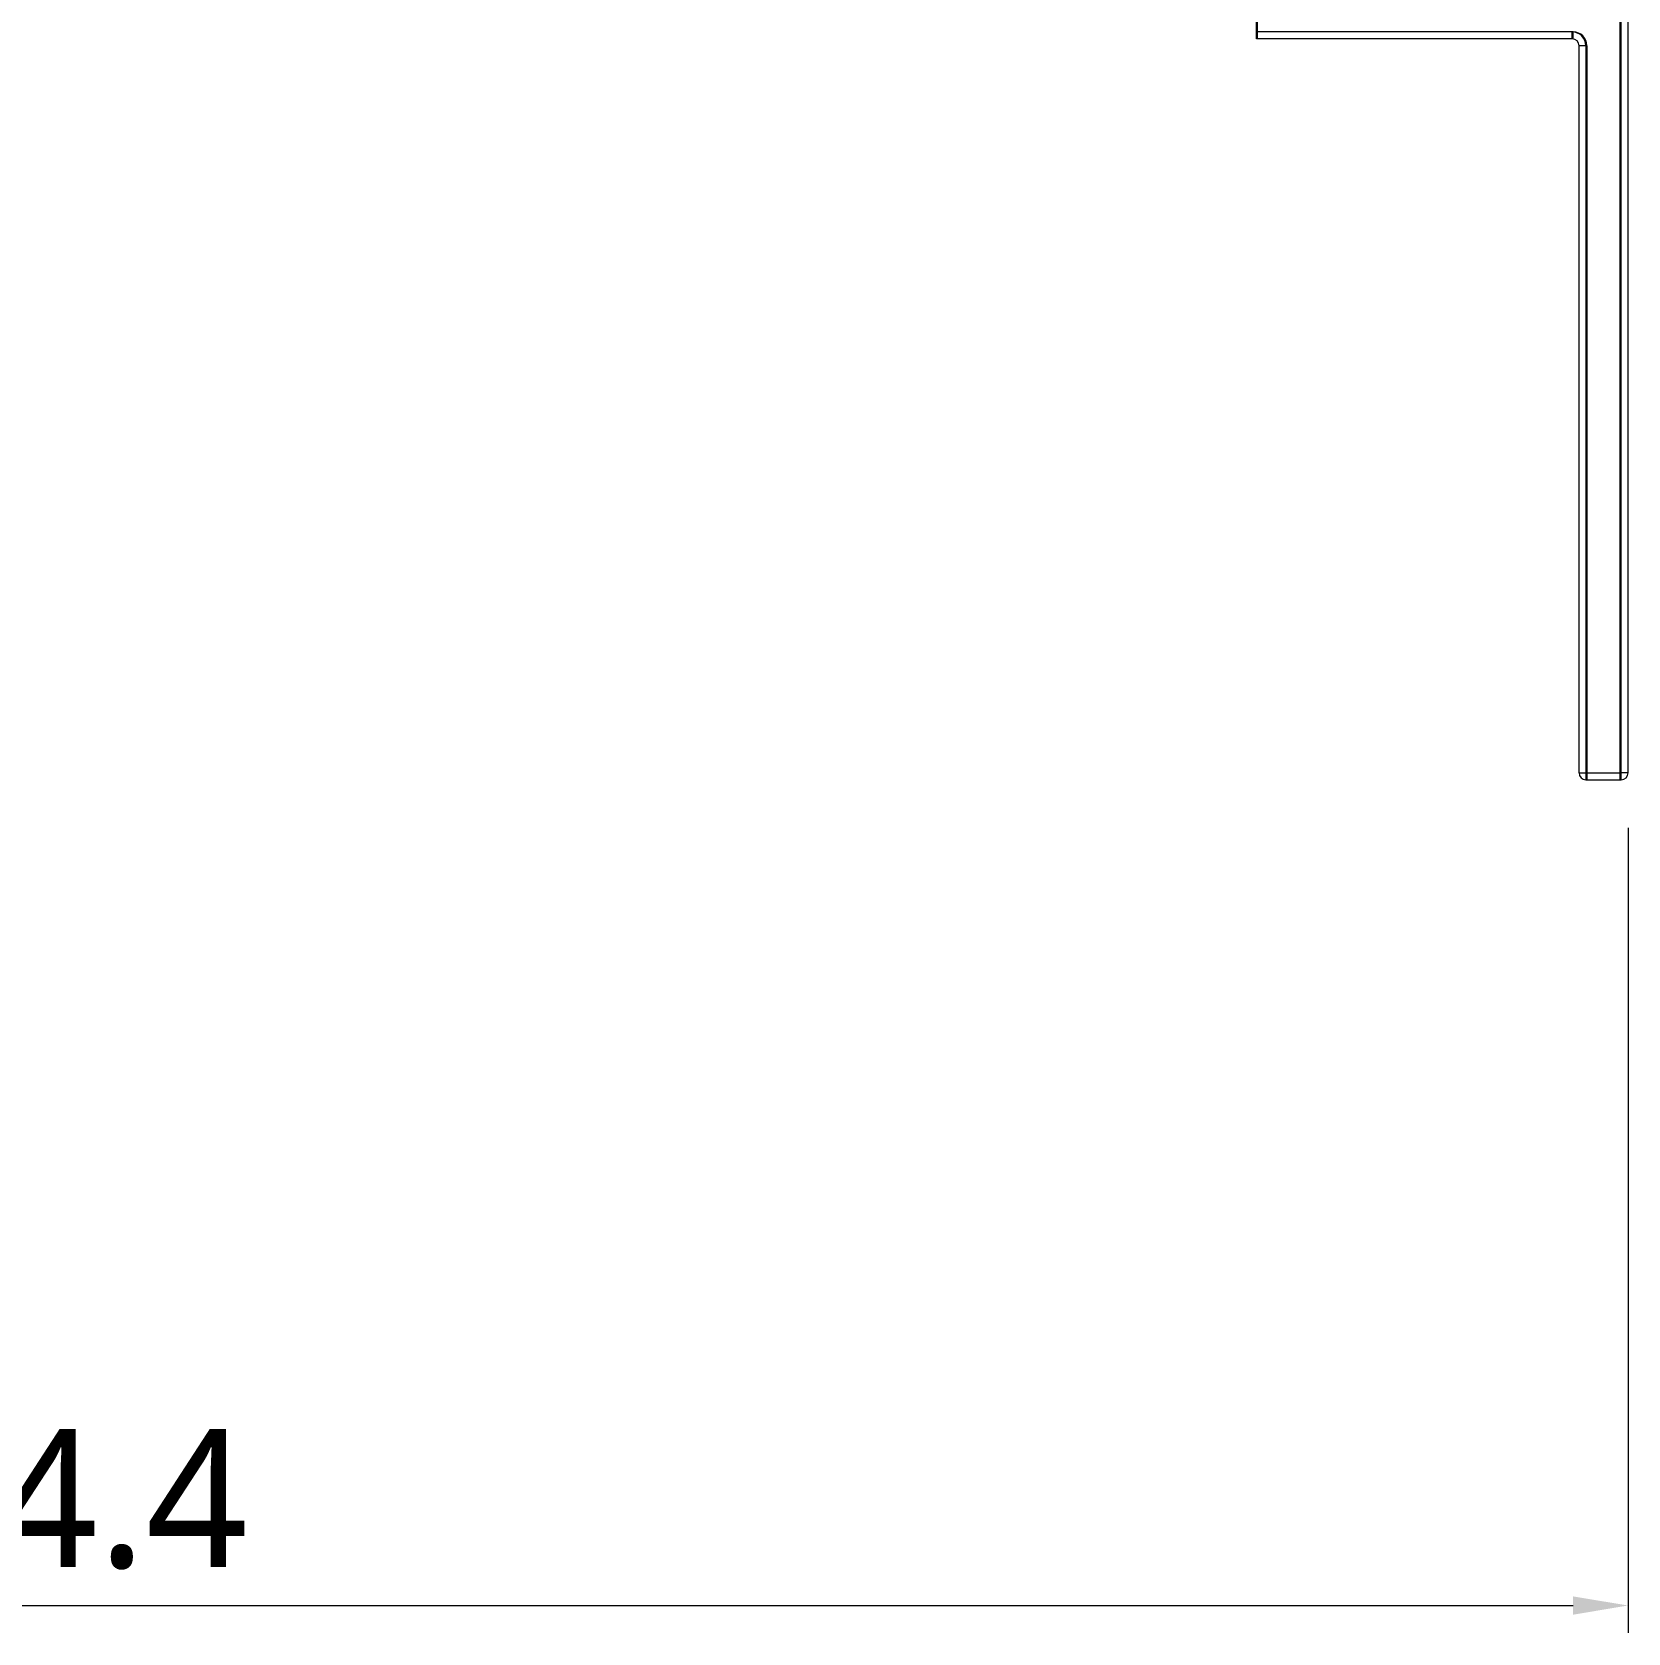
# Model space of a CAD drawing. Extents: x 4035 to 5163, y 0 to 827.
# Drawn here: x 4329.4 to 4445.8, y 504.8 to 621.5 of the extents above; entities that cross this region are included whole.
import ezdxf

# ---------------------------------------------------------------- set-up
doc = ezdxf.new("R2010")
doc.units = 0
doc.header["$LTSCALE"] = 30
doc.header["$MEASUREMENT"] = 0
doc.header["$PDMODE"] = 3
doc.header["$PDSIZE"] = -10
doc.layers.get('0').update_dxf_attribs({"linetype": 'CONTINUOUS'})
doc.layers.get('DEFPOINTS').update_dxf_attribs({"linetype": 'CONTINUOUS'})
doc.layers.add('1', color=7, linetype='CONTINUOUS')
doc.styles.add('Daelim Dimension', font='NanumGothic.ttf')
doc.dimstyles.new('DEFAULT', dxfattribs={"dimscale": 2, "dimtxt": 2, "dimasz": 2, "dimexe": 0, "dimexo": 2, "dimgap": 1, "dimtad": 1, "dimdec": 1, "dimzin": 9, "dimdsep": 46, "dimtxsty": 'Daelim Dimension', "dimcen": 0.5, "dimclrd": 252, "dimclre": 252, "dimclrt": 3, "dimadec": 1, "dimazin": 0, "dimtfac": 1, "dimtdec": 1, "dimtix": 1, "dimtmove": 0, "dimatfit": 3, "dimfxl": 1, "dimtolj": 1, "dimtzin": 1, "dimlwd": 9, "dimlwe": 9, "dimarcsym": 0})

# ---------------------------------------------------------------- blocks, each defined once
blk = doc.blocks.new('*D11')
at = {"color": 5, "lineweight": 9, "ltscale": 0.5, "transparency": 16777216}
for p, q in [((4211.31, 618.47), (4211.31, 504.8)), ((4445.76, 563.49), (4445.76, 504.8)), ((4215.31, 506.8), (4441.76, 506.8))]:
    blk.add_line(p, q, dxfattribs=at)
at = {"color": 5, "ltscale": 0.5, "transparency": 16777216}
for points in [[(4215.31, 507.46), (4215.31, 506.13), (4211.31, 506.8)], [(4441.76, 507.46), (4441.76, 506.13), (4445.76, 506.8)]]:
    blk.add_solid(points, dxfattribs=at)
at = {"layer": 'DEFPOINTS', "color": 0, "ltscale": 0.5, "transparency": 16777216}
for p in [(4211.31, 622.47), (4445.76, 567.49), (4445.76, 506.8)]:
    blk.add_point(p, dxfattribs=at)
at = {"color": 7, "ltscale": 0.5, "transparency": 16777216, "insert": (4328.53, 514.5), "char_height": 10, "attachment_point": 5, "style": 'Daelim Dimension'}
blk.add_mtext('\\A1;234.4', dxfattribs=at)

msp = doc.modelspace()

# ---------------------------------------------------------------- linework, layer by layer
at = {"layer": '1', "color": 7, "linetype": 'Continuous', "lineweight": 13}
for p, q in [((4445.19, 567.49), (4445.19, 656.49)), ((4445.26, 567.49), (4445.26, 656.49)), ((4441.69, 621.49), (4418.69, 621.49)), ((4441.76, 621.49), (4418.76, 621.49)), ((4441.69, 620.99), (4441.69, 621.49)), ((4441.76, 620.99), (4441.76, 621.49)), ((4442.69, 620.49), (4442.19, 620.49)), ((4442.76, 620.49), (4442.26, 620.49)), ((4442.69, 620.49), (4442.69, 567.49)), ((4442.76, 620.49), (4442.76, 567.49)), ((4442.19, 567.49), (4442.69, 567.49)), ((4442.69, 567.49), (4442.69, 566.99)), ((4442.69, 567.49), (4445.19, 567.49)), ((4442.76, 567.49), (4445.26, 567.49)), ((4442.76, 567.49), (4442.76, 566.99)), ((4445.19, 566.99), (4445.19, 567.49)), ((4445.26, 566.99), (4445.26, 567.49)), ((4445.76, 567.49), (4445.26, 567.49))]:
    msp.add_line(p, q, dxfattribs=at)
at = {"layer": '1', "color": 7, "linetype": 'Continuous', "lineweight": 18}
for p, q in [((4445.76, 567.49), (4445.76, 656.49)), ((4418.69, 621.49), (4418.69, 637.45)), ((4418.76, 621.49), (4418.76, 637.45)), ((4418.69, 620.99), (4418.69, 621.49)), ((4441.69, 620.99), (4418.69, 620.99)), ((4418.76, 620.99), (4418.76, 621.49)), ((4441.69, 620.99), (4418.76, 620.99)), ((4442.19, 567.49), (4442.19, 620.49)), ((4442.69, 566.99), (4445.19, 566.99)), ((4442.76, 566.99), (4445.26, 566.99))]:
    msp.add_line(p, q, dxfattribs=at)
at = {"layer": '1', "color": 7, "linetype": 'Continuous', "lineweight": 13}
for centre in [(4441.69, 620.49), (4441.76, 620.49)]:
    msp.add_arc(centre, 1, 0, 90, dxfattribs=at)
at = {"layer": '1', "color": 7, "linetype": 'Continuous', "lineweight": 18}
for centre, start, end in [((4441.69, 620.49), 0, 90), ((4442.69, 567.49), 180, 270), ((4445.26, 567.49), 270, 0)]:
    msp.add_arc(centre, 0.5, start, end, dxfattribs=at)

# ---------------------------------------------------------------- dimensions: what is measured, and where the dimension line sits
at = {"color": 5, "ltscale": 0.5}
dim = msp.add_linear_dim(base=(4445.7562, 506.7967), p1=(4211.3096, 622.4749), p2=(4445.7562, 567.4864), dimstyle='DEFAULT', override={"dimtxt": 5, "dimexe": 1, "dimclrd": 5, "dimclre": 5, "dimclrt": 7}, dxfattribs=at)
dim.commit()
dim.dimension.update_dxf_attribs({"geometry": '*D11', "text_midpoint": (4328.5329, 514.4977)})

doc.saveas('drawing.dxf')
